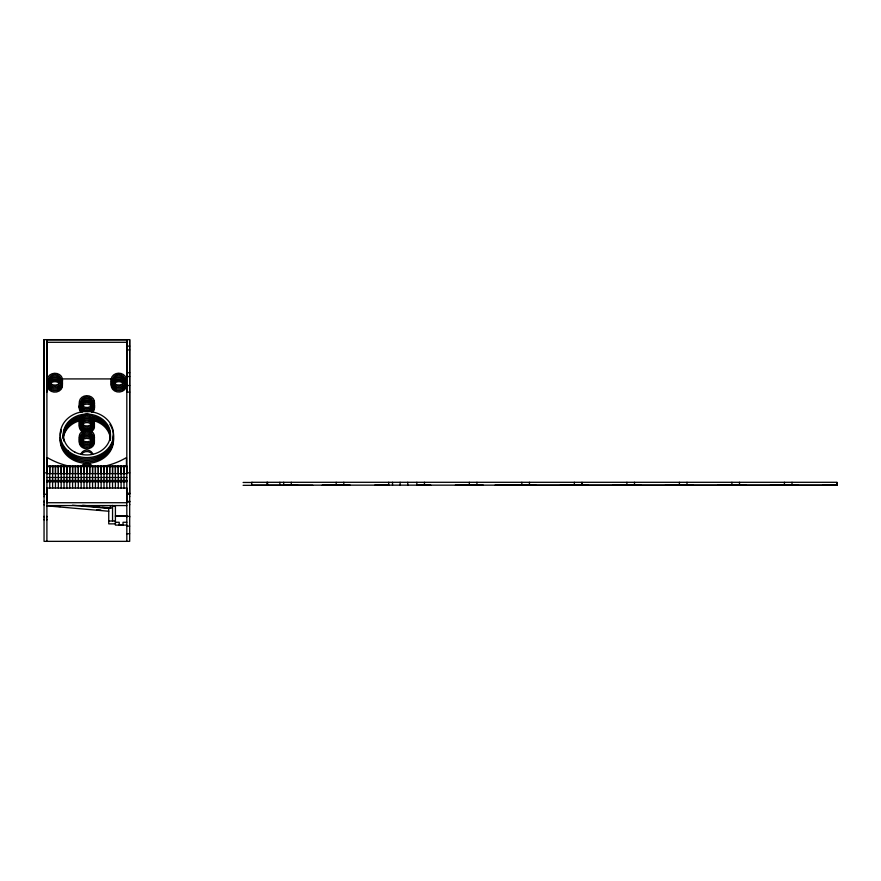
<?xml version="1.0" encoding="UTF-8"?>
<svg xmlns="http://www.w3.org/2000/svg" width="881" height="881" viewBox="0 0 881 881"><rect width="100%" height="100%" fill="white"/><g stroke="black" fill="none" stroke-linecap="round" stroke-linejoin="round"><path stroke-width="1.32" d="M44.05 519.878L44.05 519.206M44.05 517.026L44.05 516.354M44.05 504.901L44.05 504.24M44.05 502.049L44.05 501.102M44.05 496.719L44.05 496.058M44.05 339.648L44.05 541.352L129.683 541.352L129.683 339.648L44.05 339.648L44.05 494.252L46.902 494.252L46.902 541.352M46.902 519.878L46.902 519.206M46.902 517.026L46.902 516.354M46.902 502.049L46.902 339.648M49.754 488.052L49.754 465.939L49.754 473.648M52.618 488.052L52.618 465.939L52.618 473.648M55.47 488.052L55.47 465.939L55.47 473.648M58.322 488.052L58.322 465.939L58.322 473.648M61.174 488.052L61.174 465.939L61.174 473.648M64.027 488.052L64.027 465.939L64.027 473.648M66.879 488.052L66.879 465.939L66.879 473.648M69.742 488.052L69.742 465.939L69.742 473.648M72.594 488.052L72.594 465.939L72.594 473.648M75.447 488.052L75.447 465.939L75.447 473.648M78.299 488.052L78.299 465.939L78.299 473.648M81.151 488.052L81.151 465.939L81.151 473.648M84.014 488.052L84.014 465.939L84.014 473.648M86.867 488.052L86.867 465.939L86.867 473.648M89.719 488.052L89.719 465.939L89.719 473.648M92.571 488.052L92.571 465.939L92.571 473.648M95.423 488.052L95.423 465.939L95.423 473.648M98.287 488.052L98.287 465.939L98.287 473.648M101.139 488.052L101.139 465.939L101.139 473.648M103.991 488.052L103.991 465.939L103.991 473.648M106.843 488.052L106.843 465.939L106.843 473.648M109.696 488.052L109.696 465.939L109.696 473.648M112.548 488.052L112.548 465.939L112.548 473.648M115.411 488.052L115.411 465.939L115.411 473.648M118.263 488.052L118.263 465.939L118.263 473.648M121.115 488.052L121.115 465.939L121.115 473.648M123.968 488.052L123.968 465.939L123.968 473.648M126.82 517.026L126.82 516.354M126.82 339.648L126.82 502.049L129.683 502.049L129.683 501.102M129.683 517.026L129.683 516.354L115.411 516.2M129.683 504.901L129.683 504.24M129.683 496.719L129.683 496.058M129.683 339.648L129.683 494.252L126.82 494.252L126.82 541.352M46.913 466.611L46.902 473.648L126.82 473.648L126.82 466.611L46.913 466.611L46.902 463.296M102.251 507.368L108.308 507.544M81.999 505.606L110.323 508.073L112.339 507.897L112.339 505.375M297.646 485.145L283.693 485.145L283.693 482.292M322.237 485.145L350.153 485.145M374.755 485.145L388.708 485.145L388.708 482.292M430.787 485.145L416.834 485.145L416.834 482.292M455.378 485.145L464.122 485.134M483.284 485.145L469.331 485.145L469.331 482.292M495.078 485.145L509.031 485.145M507.874 485.145L535.791 485.145M560.382 485.145L588.299 485.145M612.923 485.145L640.839 485.145M665.43 485.145L693.347 485.145M717.949 485.145L745.855 485.145M770.457 485.145L798.362 485.145M822.964 485.145L836.917 485.145L836.917 482.292L251.713 482.292L251.713 485.145L836.95 485.145M46.902 342.302L126.82 342.302M126.82 346.123L129.683 346.112M126.82 349.933L129.683 349.911M126.82 372.762L129.683 372.751M126.82 376.572L129.683 376.55M61.802 378.918L111.92 378.918M126.82 385.515L129.683 385.515M129.683 392.111L126.82 392.111L126.82 339.835L46.902 339.835L46.902 392.111M46.902 465.939L126.82 465.939M44.05 472.844L46.902 472.844M126.82 472.844L129.683 472.844M46.902 477.502L126.82 477.502M243.112 482.469L252.473 482.469M243.112 485.321L312.81 485.321M519.008 485.321L836.862 485.321L836.862 482.469M46.902 488.052L126.82 488.052M129.683 493.206L126.82 493.206L126.82 488.195M126.82 493.867L129.683 493.867M126.82 501.388L129.683 501.388M46.902 502.721L126.82 502.721M46.902 505.562L126.82 505.562M112.548 505.859L115.411 505.859M115.411 515.958L126.82 515.958M108.737 521.023L115.411 521.023M115.411 522.268L119.21 522.268L119.21 525.109M126.82 522.268L123.021 522.268L123.021 525.109M115.411 523.865L108.737 523.865L108.737 508.403L72.44 505.242M119.21 524.867L123.021 524.867M126.82 525.109L115.411 525.109L115.411 505.617M126.82 526.122L129.683 526.133M126.82 533.743L129.683 533.743M461.732 485.134L470.476 485.145M82.66 505.309L88.067 505.782M92.12 506.135L98.881 506.729M54.974 506.09L60.36 506.564M96.855 509.747L100.908 510.099M46.902 505.859L108.737 511.244M792.008 482.292L792.008 485.145M784.409 482.292L784.409 485.145M739.5 482.292L739.5 485.145M731.902 482.292L731.902 485.145M686.993 482.292L686.993 485.145M679.394 482.292L679.394 485.145M634.485 482.292L634.485 485.145M626.887 482.292L626.887 485.145M574.346 482.292L574.346 485.145M529.437 482.292L529.437 485.145M521.838 482.292L521.838 485.145M476.929 482.292L476.929 485.145M424.433 482.292L424.433 485.145M407.749 482.292L407.749 485.145M400.128 482.292L400.128 485.145M392.519 482.292L392.519 485.145M343.799 482.292L343.799 485.145M336.201 482.292L336.201 485.145M291.292 482.292L291.292 485.145M279.872 482.292L279.872 485.145M267.593 482.292L267.593 485.145M266.932 482.292L266.932 485.145M126.446 466.82L126.446 457.591A70.403 60.976 0 0 1 103.066 466.501M112.548 505.617L112.548 521.023M110.323 505.551L110.323 508.073M47.288 467.139L47.288 457.591A70.403 60.976 0 0 0 70.667 466.501M46.902 488.195L46.902 493.206M62.474 380.416A7.61 6.596 0 0 1 53.928 387.816A7.61 6.596 0 0 1 47.893 378.753M48.884 380.592A6.09 5.275 0 0 1 55.723 376.055A6.09 5.275 0 0 1 60.965 381.969A6.09 5.275 0 0 0 54.93 377.431A6.09 5.275 0 0 0 48.884 382.013M62.474 383.268A7.61 6.596 0 0 1 53.928 390.668A7.61 6.596 0 0 1 47.893 381.605M49.303 382.112A6.09 5.275 0 0 1 54.93 378.863A6.09 5.275 0 0 1 60.558 382.112M62.474 381.847A7.61 6.596 0 0 1 53.928 389.237A7.61 6.596 0 0 1 47.893 380.185M93.948 401.152A7.61 6.596 0 0 1 87.902 410.205A7.61 6.596 0 0 1 79.367 402.815M92.946 404.357A6.09 5.275 0 0 1 92.538 405.689M80.876 404.357A6.09 5.275 0 0 1 86.118 398.443A6.09 5.275 0 0 1 92.946 402.98A6.09 5.275 0 0 1 83.199 406.427A6.09 5.275 0 0 1 84.576 397.375A6.09 5.275 0 0 1 92.946 402.936M93.948 402.573A7.61 6.596 0 0 1 87.902 411.636A7.61 6.596 0 0 1 79.367 404.236M80.876 404.412A6.09 5.275 0 0 1 86.911 399.831A6.09 5.275 0 0 1 92.946 404.412M82.274 411.757A7.61 6.596 0 0 1 79.367 405.667M93.893 421.052A7.61 6.596 0 0 1 86.867 430.17A7.61 6.596 0 0 1 79.83 421.052M93.893 419.62A7.61 6.596 0 0 1 86.867 428.739A7.61 6.596 0 0 1 79.83 419.62M92.494 424.168A6.09 5.275 0 0 0 87.659 416.922A6.09 5.275 0 0 0 80.832 422.836A6.09 5.275 0 0 1 87.659 418.343A6.09 5.275 0 0 1 92.901 424.268A6.09 5.275 0 0 0 87.659 419.774A6.09 5.275 0 0 0 81.239 422.979M93.893 422.484A7.61 6.596 0 0 1 89.774 431.095M83.948 431.095A7.61 6.596 0 0 1 79.83 422.484M93.893 436.877A7.61 6.596 0 0 1 86.867 445.984A7.61 6.596 0 0 1 79.83 436.877M93.893 435.445A7.61 6.596 0 0 1 86.867 444.564A7.61 6.596 0 0 1 79.83 435.445M92.494 439.982A6.09 5.275 0 0 0 87.659 432.736A6.09 5.275 0 0 0 80.832 438.661A6.09 5.275 0 0 1 87.659 434.168A6.09 5.275 0 0 1 92.901 440.082A6.09 5.275 0 0 0 87.659 435.588A6.09 5.275 0 0 0 81.239 438.804M93.893 438.298A7.61 6.596 0 0 1 86.867 447.416A7.61 6.596 0 0 1 79.83 438.298M109.938 424.411A26.639 23.071 0 0 1 90.347 458.814A26.639 23.071 0 0 1 61.13 429.972M92.968 416.206A23.6 20.439 0 0 1 110.004 439.938M64.071 441.238A23.6 20.439 0 0 1 83.166 415.766M113.363 434.961A26.639 23.071 0 0 1 88.254 460.411A26.639 23.071 0 0 1 60.227 437.372M60.558 433.76A26.639 23.071 0 0 1 61.13 431.404M92.968 417.638A23.6 20.439 0 0 1 110.257 440.037M63.267 437.372A23.6 20.439 0 0 1 80.755 417.638M113.363 436.392A26.639 23.071 0 0 1 88.254 461.842A26.639 23.071 0 0 1 60.227 438.804M79.576 419.367A23.6 20.439 0 0 0 63.267 438.804A23.6 20.439 0 0 1 79.576 420.788M94.146 419.367A23.6 20.439 0 0 1 110.455 438.804M125.774 378.665A7.61 6.596 0 0 1 119.728 387.728A7.61 6.596 0 0 1 111.193 380.328M112.702 381.88A6.09 5.275 0 0 1 117.944 375.956A6.09 5.275 0 0 1 124.772 380.504A6.09 5.275 0 0 1 115.037 383.94A6.09 5.275 0 0 1 116.413 374.888A6.09 5.275 0 0 1 124.772 380.449M125.774 380.096A7.61 6.596 0 0 1 119.728 389.149A7.61 6.596 0 0 1 111.193 381.759M112.702 381.925A6.09 5.275 0 0 1 117.944 377.387A6.09 5.275 0 0 1 124.364 380.603M125.774 381.517A7.61 6.596 0 0 1 119.728 390.58A7.61 6.596 0 0 1 111.193 383.18M113.175 382.024A6.09 5.275 0 0 1 118.803 378.775A6.09 5.275 0 0 1 124.43 382.024M113.363 437.813A26.639 23.071 0 0 1 88.254 463.263A26.639 23.071 0 0 1 60.227 440.225M81.592 465.928A6.09 5.275 0 0 1 92.142 465.928M94.146 420.788A23.6 20.439 0 0 1 110.455 440.225M125.829 382.949A7.61 6.596 0 0 1 119.794 392.001A7.61 6.596 0 0 1 111.259 384.612M113.175 383.455A6.09 5.275 0 0 1 123.637 382.255M62.441 384.7A7.61 6.596 0 0 1 53.906 392.1A7.61 6.596 0 0 1 47.86 383.037M50.063 382.354A6.09 5.275 0 0 1 60.525 383.543M93.893 439.729A7.61 6.596 0 0 1 86.867 448.836A7.61 6.596 0 0 1 79.83 439.729M81.592 439.564A6.09 5.275 0 0 1 87.263 436.943A6.09 5.275 0 0 1 92.494 440.181M93.893 405.447A7.61 6.596 0 0 1 92.901 411.989M80.821 411.989A7.61 6.596 0 0 1 79.83 405.447M81.592 405.293A6.09 5.275 0 0 1 87.263 402.661A6.09 5.275 0 0 1 92.494 405.91M82.23 411.779A7.61 6.596 0 0 1 79.83 404.027M93.893 423.904A7.61 6.596 0 0 1 91.503 431.657M82.23 431.657A7.61 6.596 0 0 1 79.83 423.904M81.592 423.75A6.09 5.275 0 0 1 87.263 421.118A6.09 5.275 0 0 1 92.494 424.367M50.591 383.213A6.09 5.275 0 0 1 59.203 383.213M114.53 383.213A6.09 5.275 0 0 1 123.142 383.213M82.561 466.269A6.09 5.275 0 0 1 91.172 466.269M82.561 439.905A6.09 5.275 0 0 1 92.142 440.996M81.592 425.171A6.09 5.275 0 0 1 92.142 425.171M81.592 406.714A6.09 5.275 0 0 1 92.142 406.714M81.592 454.178A6.09 5.275 0 0 1 92.142 454.178M49.622 382.883A6.09 5.275 0 0 1 60.172 382.883M113.561 382.883A6.09 5.275 0 0 1 124.1 382.883M80.986 454.023A6.09 5.275 0 0 1 86.867 450.114A6.09 5.275 0 0 1 92.747 454.023M126.82 480.431L46.902 480.431L46.902 481.786L126.82 481.786L126.82 480.431M581.978 485.145L581.978 482.292L581.945 485.134M50.294 385.085A7.61 6.596 0 0 0 62.474 380.713A7.61 6.596 0 0 0 52.012 373.764A7.61 6.596 0 0 0 50.294 385.085M51.219 384.039A6.09 5.275 0 0 0 60.965 380.537A6.09 5.275 0 0 0 52.596 374.976A6.09 5.275 0 0 0 51.219 384.039M82.274 407.474A7.61 6.596 0 0 0 94.454 403.102A7.61 6.596 0 0 0 84.003 396.153A7.61 6.596 0 0 0 82.274 407.474M91.547 411.757A7.61 6.596 0 0 0 93.948 404.005A7.61 6.596 0 0 1 91.503 411.779M87.704 401.296A6.09 5.275 0 0 0 81.283 404.511A6.09 5.275 0 0 1 87.659 401.318A6.09 5.275 0 0 1 92.946 405.844A6.09 5.275 0 0 0 87.659 401.318M82.23 425.952A7.61 6.596 0 0 0 94.41 421.581A7.61 6.596 0 0 0 83.948 414.632A7.61 6.596 0 0 0 82.23 425.952M83.155 424.906A6.09 5.275 0 0 0 92.901 421.404A6.09 5.275 0 0 0 84.532 415.843A6.09 5.275 0 0 0 83.155 424.906M82.23 441.766A7.61 6.596 0 0 0 94.41 437.405A7.61 6.596 0 0 0 83.948 430.446A7.61 6.596 0 0 0 82.23 441.766M83.155 440.72A6.09 5.275 0 0 0 92.901 437.229A6.09 5.275 0 0 0 84.532 431.668A6.09 5.275 0 0 0 83.155 440.72M68.024 450.83A26.639 23.071 0 0 0 112.592 440.489A26.639 23.071 0 0 0 79.973 412.231A26.639 23.071 0 0 0 68.024 450.83M75.061 452.217A23.6 20.439 0 0 0 110.455 434.52A23.6 20.439 0 0 0 75.061 416.823A23.6 20.439 0 0 0 75.061 452.217M114.112 384.986A7.61 6.596 0 0 0 126.291 380.625A7.61 6.596 0 0 0 115.829 373.676A7.61 6.596 0 0 0 114.112 384.986"/></g></svg>
